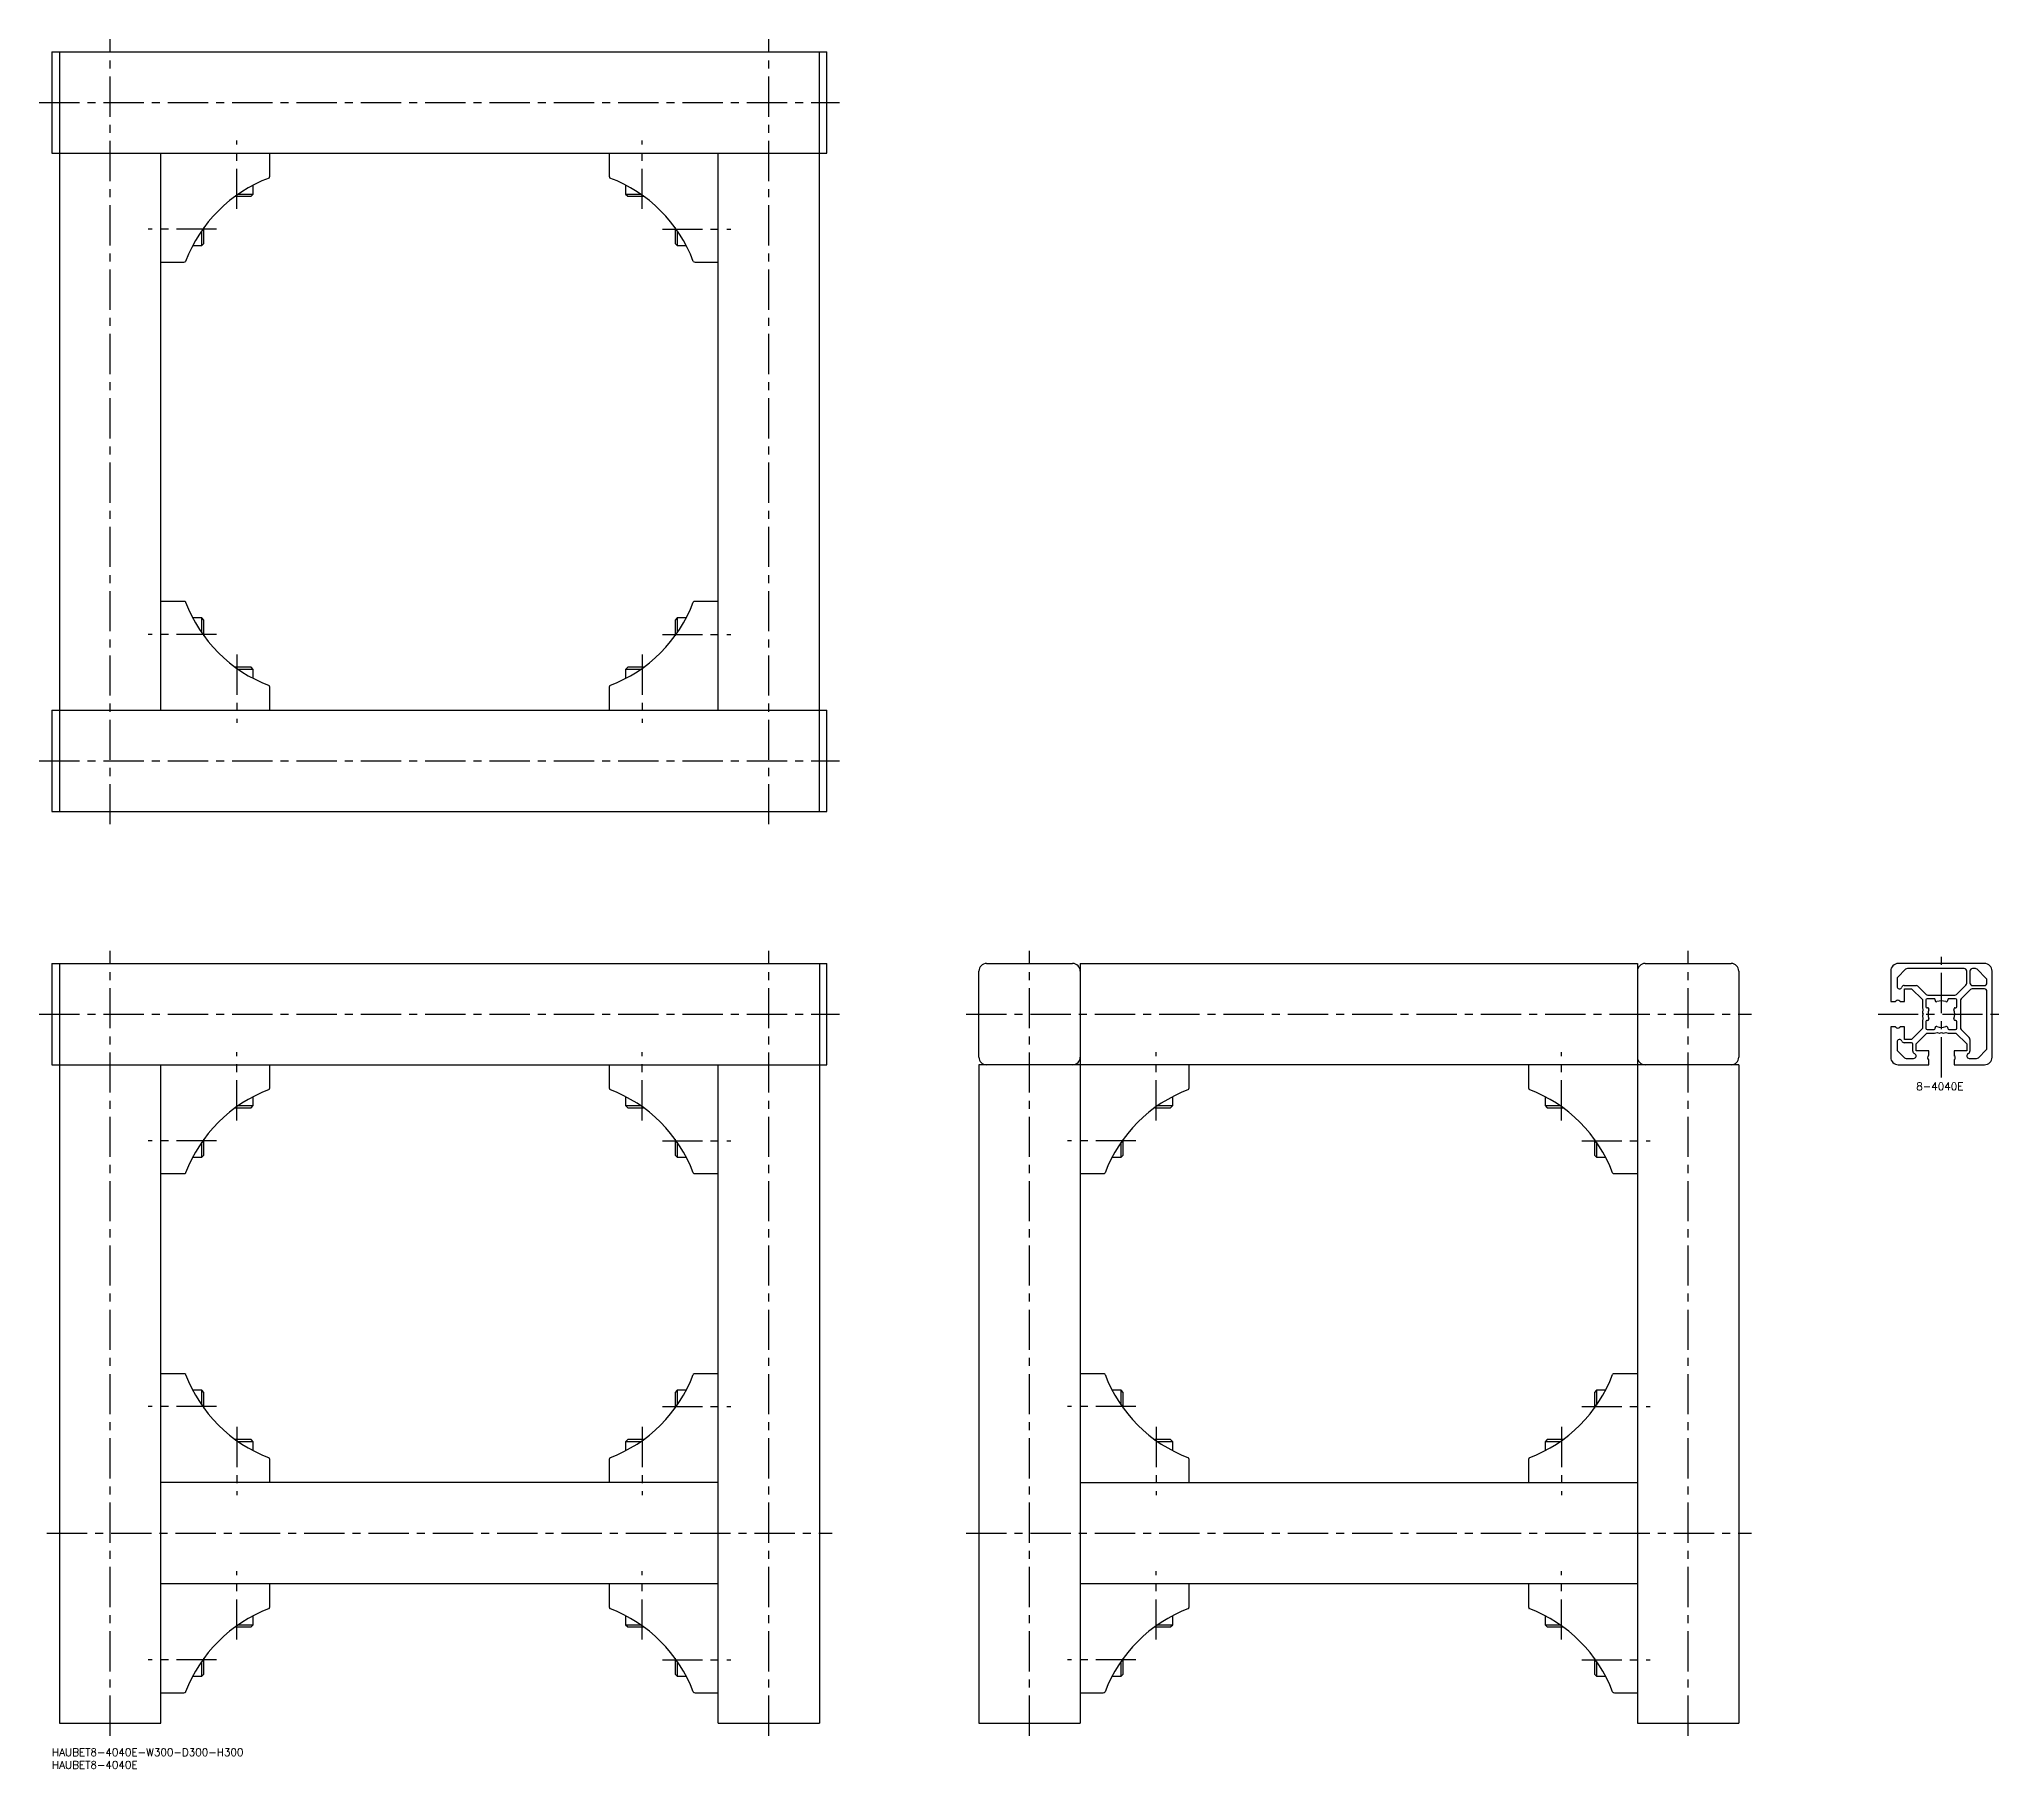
# Model space of a CAD drawing. Extents: x -5 to 771, y -8 to 675.
import ezdxf

# ---------------------------------------------------------------- set-up
doc = ezdxf.new("R2010")
doc.units = 0
doc.header["$LTSCALE"] = 0.5
doc.linetypes.add('CENTER', pattern=[50.8, 31.75, -6.35, 6.35, -6.35])
for name, color, linetype in [('MSM_CENTER', 1, 'CENTER'), ('MSM_CONTINUOUS', 7, 'CONTINUOUS'), ('MSM_PART_NUMBER', 7, 'CONTINUOUS')]:
    doc.layers.add(name, color=color, linetype=linetype)
doc.styles.get("Standard").update_dxf_attribs({"font": 'txt.shx', "height": 3, "bigfont": 'bigfont.shx'})

# ---------------------------------------------------------------- blocks, each defined once
blk = doc.blocks.new('*U8')
at = {"layer": 'MSM_PART_NUMBER'}
blk.add_text('HAUBET8-4040E-W300-D300-H300', height=3, dxfattribs=at).set_placement((0, -3))
blk = doc.blocks.new('*U9')
at = {"layer": 'MSM_PART_NUMBER'}
blk.add_text('HAUBET8-4040E', height=3, dxfattribs=at).set_placement((0, -8))
blk = doc.blocks.new('*U10')
at = {"layer": 'MSM_PART_NUMBER'}
blk.add_text('8-4040E', height=3, dxfattribs=at).set_placement((736.07, 259.97))

msp = doc.modelspace()

# ---------------------------------------------------------------- linework, layer by layer
at = {"layer": 'MSM_CENTER'}
for p, q in [((23, 365), (23, 675)), ((283, 365), (283, 675)), ((-5, 650), (311, 650)), ((73, 608), (73, 635)), ((233, 608), (233, 635)), ((65, 600), (38, 600)), ((241, 600), (268, 600)), ((65, 440), (38, 440)), ((241, 440), (268, 440)), ((73, 432), (73, 405)), ((233, 432), (233, 405)), ((-5, 390), (311, 390)), ((23, 5), (23, 315)), ((283, 5), (283, 315)), ((386, 5), (386, 315)), ((646, 5), (646, 315)), ((746, 265), (746, 315)), ((-5, 290), (311, 290)), ((361, 290), (671, 290)), ((721, 290), (771, 290)), ((73, 248), (73, 275)), ((233, 248), (233, 275)), ((436, 248), (436, 275)), ((596, 248), (596, 275)), ((65, 240), (38, 240)), ((241, 240), (268, 240)), ((428, 240), (401, 240)), ((604, 240), (631, 240)), ((65, 135), (38, 135)), ((241, 135), (268, 135)), ((428, 135), (401, 135)), ((604, 135), (631, 135)), ((73, 127), (73, 100)), ((233, 127), (233, 100)), ((436, 127), (436, 100)), ((596, 127), (596, 100)), ((-2, 85), (308, 85)), ((361, 85), (671, 85)), ((73, 43), (73, 70)), ((233, 43), (233, 70)), ((436, 43), (436, 70)), ((596, 43), (596, 70)), ((65, 35), (38, 35)), ((241, 35), (268, 35)), ((428, 35), (401, 35)), ((604, 35), (631, 35))]:
    msp.add_line(p, q, dxfattribs=at)
at = {"layer": 'MSM_CONTINUOUS'}
for p, q in [((0, 670), (306, 670)), ((0, 670), (0, 630)), ((3, 670), (3, 370)), ((303, 370), (303, 670)), ((306, 630), (306, 670)), ((0, 630), (306, 630)), ((43, 410), (43, 630)), ((86, 620.91), (86, 630)), ((220, 630), (220, 620.91)), ((263, 410), (263, 630)), ((73.61, 613.87), (79.5, 613.87)), ((78.63, 613), (79.5, 613.87)), ((79.5, 613.87), (79.5, 617.42)), ((226.5, 617.42), (226.5, 613.87)), ((226.5, 613.87), (227.37, 613)), ((226.5, 613.87), (232.39, 613.87)), ((72.39, 613), (78.63, 613)), ((227.37, 613), (233.61, 613)), ((59.13, 593.5), (59.13, 599.39)), ((60, 594.37), (60, 600.61)), ((246, 600.61), (246, 594.37)), ((246.87, 599.39), (246.87, 593.5)), ((55.58, 593.5), (59.13, 593.5)), ((59.13, 593.5), (60, 594.37)), ((246, 594.37), (246.87, 593.5)), ((246.87, 593.5), (250.42, 593.5)), ((43, 587), (52.09, 587)), ((253.91, 587), (263, 587)), ((52.09, 453), (43, 453)), ((263, 453), (253.91, 453)), ((59.13, 446.5), (55.58, 446.5)), ((60, 445.63), (59.13, 446.5)), ((59.13, 440.61), (59.13, 446.5)), ((60, 439.39), (60, 445.63)), ((246.87, 446.5), (246, 445.63)), ((246, 445.63), (246, 439.39)), ((250.42, 446.5), (246.87, 446.5)), ((246.87, 446.5), (246.87, 440.61)), ((78.63, 427), (72.39, 427)), ((79.5, 426.13), (78.63, 427)), ((227.37, 427), (226.5, 426.13)), ((233.61, 427), (227.37, 427)), ((79.5, 426.13), (73.61, 426.13)), ((79.5, 422.58), (79.5, 426.13)), ((86, 410), (86, 419.09)), ((220, 419.09), (220, 410)), ((226.5, 426.13), (226.5, 422.58)), ((232.39, 426.13), (226.5, 426.13)), ((0, 410), (306, 410)), ((0, 410), (0, 370)), ((306, 370), (306, 410)), ((0, 370), (306, 370)), ((0, 310), (306, 310)), ((0, 310), (0, 270)), ((3, 310), (3, 10)), ((303, 310), (303, 10)), ((306, 270), (306, 310)), ((366, 273), (366, 307)), ((369, 310), (403, 310)), ((406, 310), (406, 10)), ((406, 310), (626, 310)), ((626, 310), (626, 10)), ((629, 310), (663, 310)), ((666, 307), (666, 273)), ((726, 307), (726, 295)), ((728.5, 303.91), (728.5, 301)), ((731.89, 307.71), (728.79, 304.61)), ((763, 310), (729, 310)), ((755, 308), (732.59, 308)), ((756, 302.18), (756, 307)), ((757.3, 307), (757.3, 302.3)), ((759.41, 308), (758.3, 308)), ((763.71, 304.11), (760.11, 307.71)), ((764, 302.3), (764, 303.41)), ((766, 273), (766, 307)), ((726, 295), (727.78, 295)), ((729.82, 295), (731.5, 295)), ((731.37, 301.3), (736.05, 301.3)), ((731.5, 295), (731.5, 300)), ((731.5, 300), (734.23, 300)), ((734.23, 300), (738.5, 295.73)), ((736.76, 301.01), (739.97, 297.79)), ((738.5, 295.73), (738.5, 292.69)), ((739.9, 295.6), (739.9, 292.9)), ((743.1, 296.1), (740.4, 296.1)), ((740.68, 297.5), (751.32, 297.5)), ((743.5, 295.46), (743.5, 295.7)), ((748.5, 295.7), (748.5, 295.46)), ((751.6, 296.1), (748.9, 296.1)), ((752.03, 297.79), (755.71, 301.47)), ((752.1, 292.9), (752.1, 295.6)), ((753.5, 295.32), (753.5, 284.68)), ((757.47, 299.71), (753.79, 296.03)), ((763, 300), (758.18, 300)), ((758.3, 301.3), (763, 301.3)), ((764, 276.59), (764, 299)), ((738.5, 292.69), (738.71, 291.7)), ((738.71, 288.3), (738.5, 287.31)), ((738.5, 287.31), (738.5, 284.27)), ((738.71, 291.7), (738.51, 290.76)), ((738.51, 289.24), (738.71, 288.3)), ((738.57, 290.4), (738.8, 290)), ((738.8, 290), (738.57, 289.6)), ((740.3, 292.5), (740.54, 292.5)), ((740.54, 287.5), (740.3, 287.5)), ((751.46, 292.5), (751.7, 292.5)), ((751.7, 287.5), (751.46, 287.5)), ((727.78, 285), (726, 285)), ((726, 285), (726, 273)), ((731.5, 285), (729.82, 285)), ((731.5, 280), (731.5, 285)), ((734.23, 280), (731.5, 280)), ((738.5, 284.27), (734.23, 280)), ((736, 278.23), (740.27, 282.5)), ((739.9, 287.1), (739.9, 284.4)), ((740.27, 282.5), (743.31, 282.5)), ((740.4, 283.9), (743.1, 283.9)), ((743.31, 282.5), (744.3, 282.71)), ((743.5, 284.3), (743.5, 284.54)), ((744.3, 282.71), (745.24, 282.51)), ((745.6, 282.57), (746, 282.8)), ((746, 282.8), (746.4, 282.57)), ((746.76, 282.51), (747.7, 282.71)), ((747.7, 282.71), (748.69, 282.5)), ((748.5, 284.54), (748.5, 284.3)), ((748.69, 282.5), (751.73, 282.5)), ((748.9, 283.9), (751.6, 283.9)), ((751.73, 282.5), (756, 278.23)), ((752.1, 284.4), (752.1, 287.1)), ((753.79, 283.97), (757.01, 280.76)), ((757.3, 280.05), (757.3, 275.37)), ((728.5, 279), (728.5, 276.09)), ((728.79, 275.39), (731.39, 272.79)), ((734.2, 278.7), (731.37, 278.7)), ((732.09, 272.5), (735, 272.5)), ((734.7, 275.37), (734.7, 278.2)), ((736, 275.5), (736, 278.23)), ((741, 275.5), (736, 275.5)), ((741, 273.82), (741, 275.5)), ((741, 270), (741, 271.78)), ((756, 275.5), (751, 275.5)), ((751, 275.5), (751, 273.82)), ((751, 271.78), (751, 270)), ((756, 278.23), (756, 275.5)), ((757, 272.5), (759.91, 272.5)), ((760.61, 272.79), (763.71, 275.89)), ((0, 270), (306, 270)), ((43, 10), (43, 270)), ((86, 260.91), (86, 270)), ((220, 270), (220, 260.91)), ((263, 10), (263, 270)), ((666, 270), (366, 270)), ((366, 270), (366, 10)), ((449, 260.91), (449, 270)), ((583, 270), (583, 260.91)), ((666, 270), (666, 10)), ((729, 270), (741, 270)), ((751, 270), (763, 270)), ((79.5, 253.87), (79.5, 257.42)), ((226.5, 257.42), (226.5, 253.87)), ((442.5, 253.87), (442.5, 257.42)), ((589.5, 257.42), (589.5, 253.87)), ((72.39, 253), (78.63, 253)), ((73.61, 253.87), (79.5, 253.87)), ((78.63, 253), (79.5, 253.87)), ((226.5, 253.87), (227.37, 253)), ((226.5, 253.87), (232.39, 253.87)), ((227.37, 253), (233.61, 253)), ((435.39, 253), (441.63, 253)), ((436.61, 253.87), (442.5, 253.87)), ((441.63, 253), (442.5, 253.87)), ((589.5, 253.87), (590.37, 253)), ((589.5, 253.87), (595.39, 253.87)), ((590.37, 253), (596.61, 253)), ((60, 234.37), (60, 240.61)), ((246, 240.61), (246, 234.37)), ((423, 234.37), (423, 240.61)), ((609, 240.61), (609, 234.37)), ((55.58, 233.5), (59.13, 233.5)), ((59.13, 233.5), (59.13, 239.39)), ((59.13, 233.5), (60, 234.37)), ((246, 234.37), (246.87, 233.5)), ((246.87, 239.39), (246.87, 233.5)), ((246.87, 233.5), (250.42, 233.5)), ((418.58, 233.5), (422.13, 233.5)), ((422.13, 233.5), (422.13, 239.39)), ((422.13, 233.5), (423, 234.37)), ((609, 234.37), (609.87, 233.5)), ((609.87, 239.39), (609.87, 233.5)), ((609.87, 233.5), (613.42, 233.5)), ((43, 227), (52.09, 227)), ((253.91, 227), (263, 227)), ((406, 227), (415.09, 227)), ((616.91, 227), (626, 227)), ((52.09, 148), (43, 148)), ((263, 148), (253.91, 148)), ((415.09, 148), (406, 148)), ((626, 148), (616.91, 148)), ((59.13, 141.5), (55.58, 141.5)), ((60, 140.63), (59.13, 141.5)), ((59.13, 135.61), (59.13, 141.5)), ((60, 134.39), (60, 140.63)), ((246.87, 141.5), (246, 140.63)), ((246, 140.63), (246, 134.39)), ((250.42, 141.5), (246.87, 141.5)), ((246.87, 141.5), (246.87, 135.61)), ((422.13, 141.5), (418.58, 141.5)), ((423, 140.63), (422.13, 141.5)), ((422.13, 135.61), (422.13, 141.5)), ((423, 134.39), (423, 140.63)), ((609.87, 141.5), (609, 140.63)), ((609, 140.63), (609, 134.39)), ((613.42, 141.5), (609.87, 141.5)), ((609.87, 141.5), (609.87, 135.61)), ((78.63, 122), (72.39, 122)), ((79.5, 121.13), (73.61, 121.13)), ((79.5, 121.13), (78.63, 122)), ((79.5, 117.58), (79.5, 121.13)), ((227.37, 122), (226.5, 121.13)), ((226.5, 121.13), (226.5, 117.58)), ((232.39, 121.13), (226.5, 121.13)), ((233.61, 122), (227.37, 122)), ((441.63, 122), (435.39, 122)), ((442.5, 121.13), (436.61, 121.13)), ((442.5, 121.13), (441.63, 122)), ((442.5, 117.58), (442.5, 121.13)), ((590.37, 122), (589.5, 121.13)), ((589.5, 121.13), (589.5, 117.58)), ((595.39, 121.13), (589.5, 121.13)), ((596.61, 122), (590.37, 122)), ((86, 105), (86, 114.09)), ((220, 114.09), (220, 105)), ((449, 105), (449, 114.09)), ((583, 114.09), (583, 105)), ((263, 105), (43, 105)), ((406, 105), (626, 105)), ((263, 65), (43, 65)), ((86, 55.91), (86, 65)), ((220, 65), (220, 55.91)), ((626, 65), (406, 65)), ((449, 55.91), (449, 65)), ((583, 65), (583, 55.91)), ((72.39, 48), (78.63, 48)), ((73.61, 48.87), (79.5, 48.87)), ((78.63, 48), (79.5, 48.87)), ((79.5, 48.87), (79.5, 52.42)), ((226.5, 52.42), (226.5, 48.87)), ((226.5, 48.87), (227.37, 48)), ((226.5, 48.87), (232.39, 48.87)), ((227.37, 48), (233.61, 48)), ((435.39, 48), (441.63, 48)), ((436.61, 48.87), (442.5, 48.87)), ((441.63, 48), (442.5, 48.87)), ((442.5, 48.87), (442.5, 52.42)), ((589.5, 52.42), (589.5, 48.87)), ((589.5, 48.87), (590.37, 48)), ((589.5, 48.87), (595.39, 48.87)), ((590.37, 48), (596.61, 48)), ((59.13, 28.5), (59.13, 34.39)), ((60, 29.37), (60, 35.61)), ((246, 35.61), (246, 29.37)), ((246.87, 34.39), (246.87, 28.5)), ((422.13, 28.5), (422.13, 34.39)), ((423, 29.37), (423, 35.61)), ((609, 35.61), (609, 29.37)), ((609.87, 34.39), (609.87, 28.5)), ((55.58, 28.5), (59.13, 28.5)), ((59.13, 28.5), (60, 29.37)), ((246, 29.37), (246.87, 28.5)), ((246.87, 28.5), (250.42, 28.5)), ((418.58, 28.5), (422.13, 28.5)), ((422.13, 28.5), (423, 29.37)), ((609, 29.37), (609.87, 28.5)), ((609.87, 28.5), (613.42, 28.5)), ((43, 22), (52.09, 22)), ((253.91, 22), (263, 22)), ((406, 22), (415.09, 22)), ((616.91, 22), (626, 22)), ((3, 10), (43, 10)), ((263, 10), (303, 10)), ((366, 10), (406, 10)), ((626, 10), (666, 10))]:
    msp.add_line(p, q, dxfattribs=at)
for centre, radius, start, end in [((85, 620.91), 1, 315, 0), ((221, 620.91), 1, 180, 225), ((105.78, 567.22), 56.67, 110.7505, 159.2495), ((200.22, 567.22), 56.67, 20.7505, 69.2495), ((52.09, 588), 1, 270, 315), ((253.91, 588), 1, 225, 270), ((52.09, 452), 1, 45, 90), ((105.78, 472.78), 56.67, 200.7505, 249.2495), ((200.22, 472.78), 56.67, 290.7505, 339.2495), ((253.91, 452), 1, 90, 135), ((85, 419.09), 1, 0, 45), ((221, 419.09), 1, 135, 180), ((369, 307), 3, 90, 180), ((403, 307), 3, 0, 90), ((629, 307), 3, 90, 180), ((663, 307), 3, 0, 90), ((729, 307), 3, 90, 180), ((729.5, 303.91), 1, 135, 180), ((732.59, 307), 1, 90, 135), ((755, 307), 1, 0, 90), ((758.3, 307), 1, 90, 180), ((759.41, 307), 1, 45, 90), ((763, 307), 3, 0, 90), ((763, 303.41), 1, 0, 45), ((727.78, 295.3), 0.3, 270, 322.02012), ((728.8, 294.5), 1, 37.97987, 142.02013), ((729.5, 301), 1, 180, 339.51269), ((729.82, 295.3), 0.3, 217.97987, 270), ((731.37, 300.3), 1, 90, 159.51268), ((736.05, 300.3), 1, 45, 90), ((740.4, 295.6), 0.5, 90, 180), ((740.68, 298.5), 1, 225, 270), ((743.1, 295.7), 0.4, 0, 90), ((744.05, 295.46), 0.55, 180, 289.64595), ((746, 290), 5.25, 70.35405, 109.64595), ((747.95, 295.46), 0.55, 250.35405, 0), ((748.9, 295.7), 0.4, 90, 180), ((751.32, 298.5), 1, 270, 315), ((751.6, 295.6), 0.5, 0, 90), ((754.5, 295.32), 1, 135, 180), ((755, 302.18), 1, 315, 0), ((758.3, 302.3), 1, 180, 270), ((758.18, 299), 1, 90, 135), ((763, 302.3), 1, 270, 0), ((763, 299), 1, 0, 90), ((739, 290.65), 0.5, 168, 210), ((739, 289.35), 0.5, 150, 192), ((740.3, 292.9), 0.4, 180, 270), ((740.3, 287.1), 0.4, 90, 180), ((740.54, 291.95), 0.55, 340.35405, 90), ((740.54, 288.05), 0.55, 270, 19.64595), ((746, 290), 5.25, 160.35405, 199.64595), ((751.46, 291.95), 0.55, 90, 199.64595), ((751.46, 288.05), 0.55, 160.35405, 270), ((746, 290), 5.25, 340.35405, 19.64595), ((751.7, 292.9), 0.4, 270, 0), ((751.7, 287.1), 0.4, 0, 90), ((727.78, 284.7), 0.3, 37.97987, 90), ((728.8, 285.5), 1, 217.97987, 322.02013), ((729.5, 279), 1, 20.48731, 180), ((729.82, 284.7), 0.3, 90, 142.02013), ((740.4, 284.4), 0.5, 180, 270), ((743.1, 284.3), 0.4, 270, 0), ((744.05, 284.54), 0.55, 70.35405, 180), ((746, 290), 5.25, 250.35405, 289.64595), ((745.35, 283), 0.5, 258, 300), ((746.65, 283), 0.5, 240, 282), ((747.95, 284.54), 0.55, 0, 109.64595), ((748.9, 284.3), 0.4, 180, 270), ((751.6, 284.4), 0.5, 270, 0), ((754.5, 284.68), 1, 180, 225), ((756.3, 280.05), 1, 0, 45), ((369, 273), 3, 180, 270), ((403, 273), 3, 270, 0), ((629, 273), 3, 180, 270), ((663, 273), 3, 270, 0), ((729, 273), 3, 180, 270), ((729.5, 276.09), 1, 180, 225), ((731.37, 279.7), 1, 200.48732, 270), ((732.09, 273.5), 1, 225, 270), ((734.2, 278.2), 0.5, 0, 90), ((735.7, 275.37), 1, 180, 249.51268), ((735, 273.5), 1, 270, 69.51268), ((741.5, 272.8), 1, 127.97987, 232.02013), ((740.7, 273.82), 0.3, 307.97987, 0), ((740.7, 271.78), 0.3, 0, 52.02012), ((751.3, 273.82), 0.3, 180, 232.02013), ((751.3, 271.78), 0.3, 127.97986, 180), ((750.5, 272.8), 1, 307.97988, 52.02013), ((757, 273.5), 1, 110.48731, 270), ((756.3, 275.37), 1, 290.48732, 0), ((759.91, 273.5), 1, 270, 315), ((763, 273), 3, 270, 0), ((763, 276.59), 1, 315, 0), ((105.78, 207.22), 56.67, 110.7505, 159.2495), ((85, 260.91), 1, 315, 0), ((221, 260.91), 1, 180, 225), ((200.22, 207.22), 56.67, 20.7505, 69.2495), ((468.78, 207.22), 56.67, 110.7505, 159.2495), ((448, 260.91), 1, 315, 0), ((584, 260.91), 1, 180, 225), ((563.22, 207.22), 56.67, 20.7505, 69.2495), ((52.09, 228), 1, 270, 315), ((253.91, 228), 1, 225, 270), ((415.09, 228), 1, 270, 315), ((616.91, 228), 1, 225, 270), ((52.09, 147), 1, 45, 90), ((105.78, 167.78), 56.67, 200.7505, 249.2495), ((200.22, 167.78), 56.67, 290.7505, 339.2495), ((253.91, 147), 1, 90, 135), ((415.09, 147), 1, 45, 90), ((468.78, 167.78), 56.67, 200.7505, 249.2495), ((563.22, 167.78), 56.67, 290.7505, 339.2495), ((616.91, 147), 1, 90, 135), ((85, 114.09), 1, 0, 45), ((221, 114.09), 1, 135, 180), ((448, 114.09), 1, 0, 45), ((584, 114.09), 1, 135, 180), ((105.78, 2.22), 56.67, 110.7505, 159.2495), ((85, 55.91), 1, 315, 0), ((221, 55.91), 1, 180, 225), ((200.22, 2.22), 56.67, 20.7505, 69.2495), ((468.78, 2.22), 56.67, 110.7505, 159.2495), ((448, 55.91), 1, 315, 0), ((584, 55.91), 1, 180, 225), ((563.22, 2.22), 56.67, 20.7505, 69.2495), ((52.09, 23), 1, 270, 315), ((253.91, 23), 1, 225, 270), ((415.09, 23), 1, 270, 315), ((616.91, 23), 1, 225, 270)]:
    msp.add_arc(centre, radius, start, end, dxfattribs=at)

# ---------------------------------------------------------------- block references
for name in ['*U10', '*U8', '*U9']:
    msp.add_blockref(name, (0, 0), dxfattribs=at)

doc.saveas('drawing.dxf')
